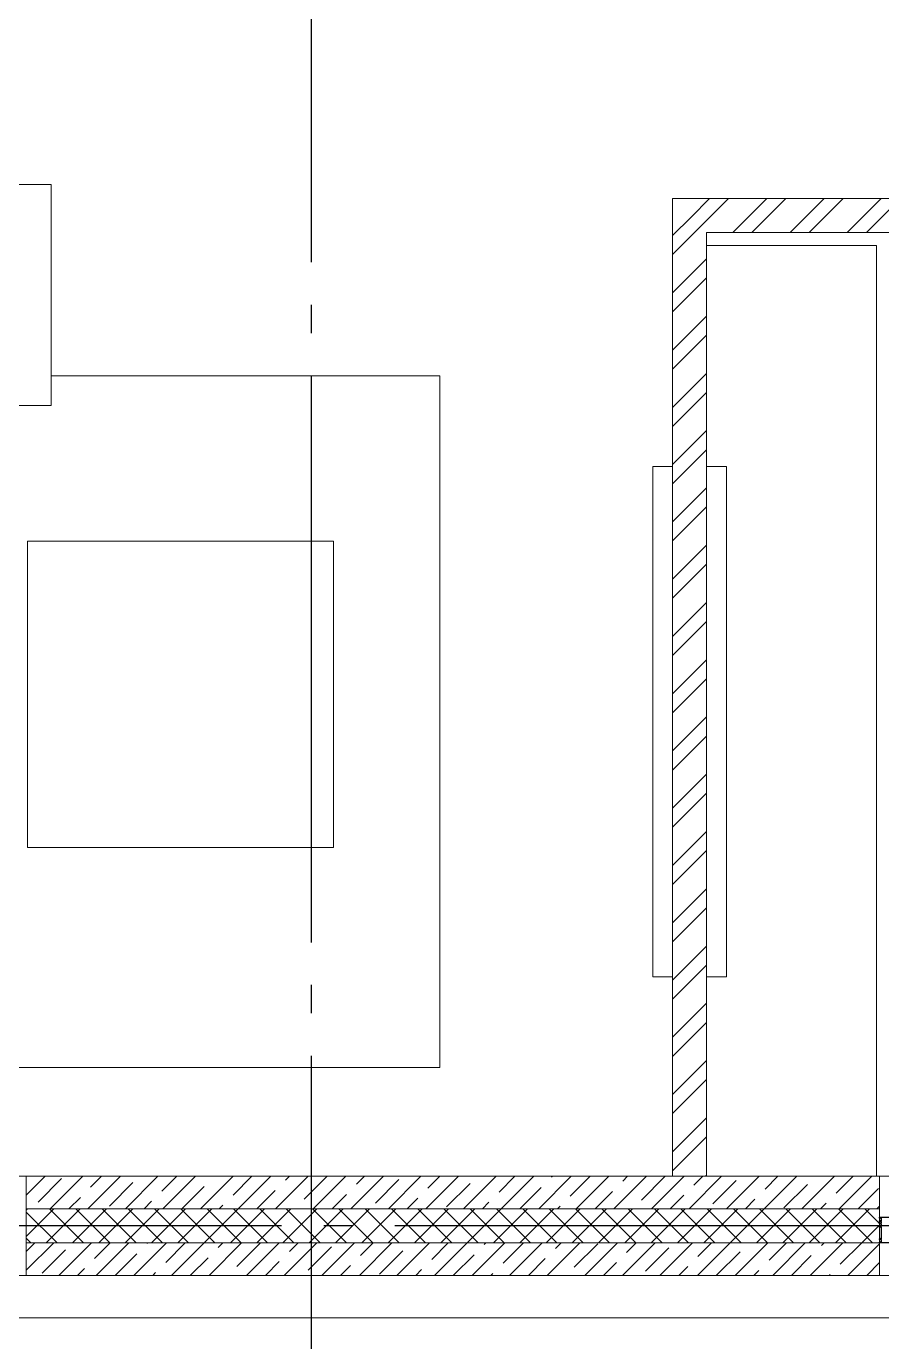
# Model space of a CAD drawing. Header units: millimetres. Extents: x 53645 to 137188, y 78097 to 135533.
# Drawn here: x 116672 to 119690, y 122413 to 127054 of the extents above; entities that cross this region are included whole.
import ezdxf

# ---------------------------------------------------------------- set-up
doc = ezdxf.new("R2010")
doc.units = ezdxf.units.MM
doc.linetypes.add('CONTI', pattern=[0])
doc.linetypes.add('GOST2.303 5', pattern=[24, 20, -1.5, 1, -1.5])
doc.layers.add('axis_dim', color=40, linetype='CONTI')
doc.layers.add('PVC', color=7, linetype='Continuous')
for name, color, linetype, lineweight in [('doors_windows', 4, 'Continuous', 5), ('furniture', 36, 'Continuous', 0), ('stair1', 7, 'Continuous', 15), ('Wall2', 5, 'Continuous', 5)]:
    doc.layers.add(name, color=color, linetype=linetype, lineweight=lineweight)

# ---------------------------------------------------------------- blocks, each defined once
blk = doc.blocks.new('fgxhfghgf')
at = {"layer": 'furniture'}
blk.add_lwpolyline([(51303.7, 74339.9), (53103.7, 74339.9), (53103.7, 74409.9), (51303.7, 74409.9), (51303.7, 74339.9)], dxfattribs=at)
blk = doc.blocks.new('*U55')
at = {"layer": 'PVC'}
blk.add_lwpolyline([(1527.8, 0), (1599.4, 0, -0.414214), (1599.9, -0.5), (1599.9, -2.4), (1599.9, -2.7), (1598.4, -4.2), (1597.9, -4.2, -0.414214), (1597.4, -3.7), (1597.4, -3.3, -0.198912), (1597.5, -3.2), (1598.2, -2.5, 0.700208), (1597.9, -2), (1593.7, -2.4, 0.388879), (1593.2, -2.9), (1593.2, -11.5, 0.388879), (1593.7, -12), (1597.6, -12.3, 0.700208), (1597.9, -11.8), (1597.5, -11.4, -0.198912), (1597.4, -11.3), (1597.4, -10.9, -0.414214), (1597.9, -10.4), (1598.4, -10.4), (1599.9, -11.9), (1599.9, -14.4), (1598.4, -15.9), (1597.9, -15.9, -0.414214), (1597.4, -15.4), (1597.4, -15, -0.198912), (1597.5, -14.9), (1597.9, -14.5, 0.700208), (1597.6, -14), (1593.7, -14.3, 0.388879), (1593.2, -14.8), (1593.2, -55.2, 0.388879), (1593.7, -55.7), (1597.6, -56, 0.700208), (1597.9, -55.5), (1597.5, -55.1, -0.198912), (1597.4, -55), (1597.4, -54.6, -0.414214), (1597.9, -54.1), (1598.4, -54.1), (1599.9, -55.6), (1599.9, -58.1), (1598.4, -59.6), (1597.9, -59.6, -0.414214), (1597.4, -59.1), (1597.4, -58.7, -0.198912), (1597.5, -58.6), (1597.9, -58.2, 0.700208), (1597.6, -57.7), (1593.7, -58, 0.388879), (1593.2, -58.5), (1593.2, -67.1, 0.388879), (1593.7, -67.6), (1597.9, -68, 0.700208), (1598.2, -67.5), (1597.5, -66.8, -0.198912), (1597.4, -66.7), (1597.4, -66.3, -0.414214), (1597.9, -65.8), (1598.4, -65.8), (1599.9, -67.3), (1599.9, -67.6), (1599.9, -69.5, -0.414214), (1599.4, -70), (1593.7, -70, 0.414214), (1593.2, -70.5), (1593.2, -74.9, 0.414214), (1593.7, -75.4), (1599.4, -75.4, -0.414214), (1599.9, -75.9), (1599.9, -78.1), (1598.4, -79.6), (1597.9, -79.6, -0.414214), (1597.4, -79.1), (1597.4, -78.7, -0.198912), (1597.5, -78.6), (1598.2, -77.9, 0.700208), (1597.9, -77.4), (1593.7, -77.8, 0.388879), (1593.2, -78.3), (1593.2, -87.1, 0.388879), (1593.7, -87.6), (1597.9, -88, 0.700208), (1598.2, -87.5), (1597.5, -86.8, -0.198912), (1597.4, -86.7), (1597.4, -86.3, -0.414214), (1597.9, -85.8), (1598.4, -85.8), (1599.9, -87.3), (1599.9, -87.6), (1599.9, -89.5, -0.414214), (1599.4, -90), (1554.7, -90)], format="xyb", dxfattribs=at)

msp = doc.modelspace()

# ---------------------------------------------------------------- linework, layer by layer
at = {"layer": 'axis_dim', "linetype": 'GOST2.303 5', "lineweight": 25, "ltscale": 100}
for points in [[(117677.3, 128221.4), (117677.3, 122821.4)], [(127172.5, 122821.4), (108766.3, 122821.4)], [(117677.3, 122821.4), (117677.3, 120177.4)]]:
    msp.add_lwpolyline(points, dxfattribs=at)
at = {"layer": 'doors_windows', "lineweight": 20, "ltscale": 50}
for points in [[(114672.3, 122996.4), (116672.4, 122996.4), (116672.4, 122646.4), (114672.3, 122646.4)], [(119682.4, 122996.4), (121282.3, 122996.4), (121282.3, 122646.4), (119682.4, 122646.4)]]:
    msp.add_lwpolyline(points, close=True, dxfattribs=at)
at = {"layer": 'furniture'}
for points in [[(115260.3, 125715.7), (115260.3, 126495.7), (116760.3, 126495.7), (116760.3, 125715.7)], [(119072.3, 126279.9), (119672.3, 126279.9), (119672.3, 122996.4), (119072.3, 122996.4)], [(117756.4, 125236.8), (116676.4, 125236.8), (116676.4, 124156.8), (117756.4, 124156.8)]]:
    msp.add_lwpolyline(points, close=True, dxfattribs=at)
msp.add_lwpolyline([(115647.9, 123593.7), (115647.9, 123380.4), (118131.4, 123380.4), (118131.4, 125820.1), (116760.3, 125820.1)], dxfattribs=at)
at = {"layer": 'stair1', "ltscale": 75}
msp.add_lwpolyline([(113102.3, 122646.4), (113102.3, 122496.4), (129852.8, 122496.4), (129852.8, 122646.4)], dxfattribs=at)
at = {"layer": 'Wall2', "ltscale": 100}
for points in [[(118952.3, 122996.4), (118952.3, 126445.9)], [(118952.3, 126445.9), (119868.3, 126445.9)], [(119017.5, 126380.7), (119082.8, 126445.9)], [(119051.2, 126347), (119150.1, 126445.9)], [(119164.8, 126325.9), (119284.8, 126445.9)], [(119232.2, 126325.9), (119352.2, 126445.9)], [(119366.9, 126325.9), (119486.9, 126445.9)], [(119434.2, 126325.9), (119554.2, 126445.9)], [(119568.9, 126325.9), (119688.9, 126445.9)], [(119636.3, 126325.9), (119756.3, 126445.9)], [(118952.3, 126315.4), (119017.5, 126380.7)], [(118952.3, 126248.1), (119051.2, 126347)], [(119072.3, 126325.9), (119072.3, 122996.4)], [(119868.3, 126325.9), (119072.3, 126325.9)], [(118952.3, 126113.4), (119072.3, 126233.4)], [(118952.3, 126046), (119072.3, 126166)], [(118952.3, 125911.3), (119072.3, 126031.3)], [(118952.3, 125844), (119072.3, 125964)], [(118952.3, 125709.2), (119072.3, 125829.2)], [(118952.3, 125641.9), (119072.3, 125761.9)], [(118952.3, 125507.2), (119072.3, 125627.2)], [(118952.3, 125439.8), (119072.3, 125559.8)], [(118952.3, 125305.1), (119072.3, 125425.1)], [(118952.3, 125237.8), (119072.3, 125357.8)], [(118952.3, 125103.1), (119072.3, 125223.1)], [(118952.3, 125035.7), (119072.3, 125155.7)], [(118952.3, 124901), (119072.3, 125021)], [(118952.3, 124833.7), (119072.3, 124953.7)], [(118952.3, 124699), (119072.3, 124819)], [(118952.3, 124631.6), (119072.3, 124751.6)], [(118952.3, 124496.9), (119072.3, 124616.9)], [(118952.3, 124429.6), (119072.3, 124549.6)], [(118952.3, 124294.9), (119072.3, 124414.9)], [(118952.3, 124227.5), (119072.3, 124347.5)], [(118952.3, 124092.8), (119072.3, 124212.8)], [(118952.3, 124025.5), (119072.3, 124145.5)], [(118952.3, 123890.7), (119072.3, 124010.7)], [(118952.3, 123823.4), (119072.3, 123943.4)], [(118952.3, 123688.7), (119072.3, 123808.7)], [(118952.3, 123621.3), (119072.3, 123741.3)], [(118952.3, 123486.6), (119072.3, 123606.6)], [(118952.3, 123419.3), (119072.3, 123539.3)], [(118952.3, 123284.6), (119072.3, 123404.6)], [(118952.3, 123217.2), (119072.3, 123337.2)], [(118952.3, 123082.5), (119072.3, 123202.5)], [(118952.3, 123015.2), (119072.3, 123135.2)], [(116672.4, 122929.7), (116739, 122996.4)], [(116672.4, 122996), (116672.7, 122996.4)], [(119682.4, 122996.4), (116672.4, 122996.4)], [(116672.4, 122996.4), (116672.4, 122881.4)], [(116756.6, 122881.4), (116871.6, 122996.4)], [(116889.2, 122881.4), (117004.2, 122996.4)], [(116899.1, 122957.6), (116937.9, 122996.4)], [(117021.8, 122881.4), (117136.8, 122996.4)], [(117150.3, 122943.7), (117203, 122996.4)], [(117154.3, 122881.4), (117269.3, 122996.4)], [(117286.9, 122881.4), (117401.9, 122996.4)], [(117335.3, 122996), (117335.6, 122996.4)], [(117401.6, 122929.8), (117468.2, 122996.4)], [(117419.5, 122881.4), (117534.5, 122996.4)], [(117552.1, 122881.4), (117667.1, 122996.4)], [(117586.5, 122982.1), (117600.8, 122996.4)], [(117652.8, 122915.8), (117733.4, 122996.4)], [(117684.7, 122881.4), (117799.7, 122996.4)], [(117817.3, 122881.4), (117932.3, 122996.4)], [(117837.8, 122968.2), (117866, 122996.4)], [(117949.8, 122881.4), (118064.8, 122996.4)], [(118082.4, 122881.4), (118197.4, 122996.4)], [(118089, 122954.3), (118131.1, 122996.4)], [(118215, 122881.4), (118330, 122996.4)], [(118340.3, 122940.4), (118396.3, 122996.4)], [(118347.6, 122881.4), (118462.6, 122996.4)], [(118480.2, 122881.4), (118595.2, 122996.4)], [(118525.2, 122992.7), (118528.9, 122996.4)], [(118591.5, 122926.4), (118661.5, 122996.4)], [(118612.7, 122881.4), (118727.7, 122996.4)], [(118745.3, 122881.4), (118860.3, 122996.4)], [(118776.5, 122978.8), (118794, 122996.4)], [(118842.8, 122912.5), (118925.6, 122995.4)], [(118877.9, 122881.4), (118992.9, 122996.4)], [(119072.3, 122996.4), (118952.3, 122996.4)], [(119010.5, 122881.4), (119125.5, 122996.4)], [(119027.7, 122964.9), (119059.2, 122996.4)], [(119068.2, 122996.4), (119072.3, 123000.5)], [(119143.1, 122881.4), (119258.1, 122996.4)], [(119275.7, 122881.4), (119390.7, 122996.4)], [(119279, 122951), (119324.4, 122996.4)], [(119408.2, 122881.4), (119523.2, 122996.4)], [(119530.2, 122937), (119589.5, 122996.4)], [(119540.8, 122881.4), (119655.8, 122996.4)], [(119682.4, 122881.4), (119682.4, 122996.4)], [(116714.1, 122905.2), (116797, 122988.1)], [(116965.4, 122891.3), (117048.3, 122974.2)], [(117220.6, 122881.4), (117299.5, 122960.2)], [(117485.8, 122881.4), (117550.7, 122946.3)], [(117904.1, 122901.9), (117986.9, 122984.8)], [(118155.3, 122888), (118238.2, 122970.9)], [(118413.9, 122881.4), (118489.4, 122956.9)], [(118679, 122881.4), (118740.7, 122943)], [(119094, 122898.6), (119176.9, 122981.5)], [(119345.2, 122884.7), (119428.1, 122967.5)], [(119607.1, 122881.4), (119679.4, 122953.6)], [(116822.9, 122881.4), (116863.3, 122921.8)], [(117088, 122881.4), (117114.5, 122907.9)], [(117751, 122881.4), (117802, 122932.4)], [(118016.1, 122881.4), (118053.2, 122918.5)], [(118281.3, 122881.4), (118304.5, 122904.6)], [(118944.2, 122881.4), (118991.9, 122929.1)], [(119209.4, 122881.4), (119243.2, 122915.2)], [(119474.5, 122881.4), (119494.4, 122901.2)], [(116672.4, 122876.7), (116677, 122881.4)], [(116672.4, 122783.9), (116769.8, 122881.4)], [(119682.4, 122881.4), (116672.4, 122881.4)], [(116672.4, 122881.4), (116672.4, 122761.4)], [(116672.4, 122881.4), (119682.4, 122881.4)], [(116781.1, 122761.4), (116672.4, 122870.1)], [(116742.7, 122761.4), (116862.7, 122881.4)], [(116873.9, 122761.4), (116753.9, 122881.4)], [(116835.5, 122761.4), (116955.5, 122881.4)], [(116966.7, 122761.4), (116846.7, 122881.4)], [(116928.3, 122761.4), (117048.3, 122881.4)], [(117059.5, 122761.4), (116939.5, 122881.4)], [(117021.1, 122761.4), (117141.1, 122881.4)], [(117152.3, 122761.4), (117032.3, 122881.4)], [(117113.9, 122761.4), (117233.9, 122881.4)], [(117245.1, 122761.4), (117125.1, 122881.4)], [(117206.7, 122761.4), (117326.7, 122881.4)], [(117337.9, 122761.4), (117217.9, 122881.4)], [(117299.5, 122761.4), (117419.5, 122881.4)], [(117430.7, 122761.4), (117310.7, 122881.4)], [(117353.2, 122881.4), (117365.8, 122894)], [(117392.3, 122761.4), (117512.3, 122881.4)], [(117523.6, 122761.4), (117403.6, 122881.4)], [(117485.1, 122761.4), (117605.1, 122881.4)], [(117616.4, 122761.4), (117496.4, 122881.4)], [(117577.9, 122761.4), (117697.9, 122881.4)], [(117709.2, 122761.4), (117589.2, 122881.4)], [(117670.7, 122761.4), (117790.7, 122881.4)], [(117802, 122761.4), (117682, 122881.4)], [(117763.5, 122761.4), (117883.5, 122881.4)], [(117894.8, 122761.4), (117774.8, 122881.4)], [(117856.4, 122761.4), (117976.4, 122881.4)], [(117987.6, 122761.4), (117867.6, 122881.4)], [(117949.2, 122761.4), (118069.2, 122881.4)], [(118080.4, 122761.4), (117960.4, 122881.4)], [(118042, 122761.4), (118162, 122881.4)], [(118173.2, 122761.4), (118053.2, 122881.4)], [(118134.8, 122761.4), (118254.8, 122881.4)], [(118266, 122761.4), (118146, 122881.4)], [(118227.6, 122761.4), (118347.6, 122881.4)], [(118358.8, 122761.4), (118238.8, 122881.4)], [(118320.4, 122761.4), (118440.4, 122881.4)], [(118451.6, 122761.4), (118331.6, 122881.4)], [(118413.2, 122761.4), (118533.2, 122881.4)], [(118544.4, 122761.4), (118424.4, 122881.4)], [(118506, 122761.4), (118626, 122881.4)], [(118637.3, 122761.4), (118517.3, 122881.4)], [(118546.5, 122881.4), (118555.7, 122890.6)], [(118598.8, 122761.4), (118718.8, 122881.4)], [(118730.1, 122761.4), (118610.1, 122881.4)], [(118691.6, 122761.4), (118811.6, 122881.4)], [(118822.9, 122761.4), (118702.9, 122881.4)], [(118784.4, 122761.4), (118904.4, 122881.4)], [(118915.7, 122761.4), (118795.7, 122881.4)], [(118877.2, 122761.4), (118997.2, 122881.4)], [(119008.5, 122761.4), (118888.5, 122881.4)], [(118970, 122761.4), (119090, 122881.4)], [(119101.3, 122761.4), (118981.3, 122881.4)], [(119062.9, 122761.4), (119182.9, 122881.4)], [(119194.1, 122761.4), (119074.1, 122881.4)], [(119155.7, 122761.4), (119275.7, 122881.4)], [(119286.9, 122761.4), (119166.9, 122881.4)], [(119248.5, 122761.4), (119368.5, 122881.4)], [(119379.7, 122761.4), (119259.7, 122881.4)], [(119341.3, 122761.4), (119461.3, 122881.4)], [(119472.5, 122761.4), (119352.5, 122881.4)], [(119434.1, 122761.4), (119554.1, 122881.4)], [(119565.3, 122761.4), (119445.3, 122881.4)], [(119526.9, 122761.4), (119646.9, 122881.4)], [(119658.1, 122761.4), (119538.1, 122881.4)], [(119682.4, 122830), (119630.9, 122881.4)], [(119673.4, 122881.4), (119682.4, 122890.3)], [(119682.4, 122761.4), (119682.4, 122881.4)], [(119619.7, 122761.4), (119682.4, 122824)], [(116688.3, 122761.4), (116672.4, 122777.3)], [(116672.4, 122664.6), (116769.2, 122761.4)], [(116672.4, 122730.8), (116702.9, 122761.4)], [(119682.4, 122761.4), (116672.4, 122761.4)], [(116672.4, 122761.4), (116672.4, 122646.4)], [(116672.4, 122761.4), (119682.4, 122761.4)], [(116786.8, 122646.4), (116901.8, 122761.4)], [(116913, 122706.4), (116968, 122761.4)], [(116919.3, 122646.4), (117034.3, 122761.4)], [(117051.9, 122646.4), (117166.9, 122761.4)], [(117098, 122758.7), (117100.6, 122761.4)], [(117164.3, 122692.4), (117233.2, 122761.4)], [(117184.5, 122646.4), (117299.5, 122761.4)], [(117317.1, 122646.4), (117432.1, 122761.4)], [(117349.2, 122744.8), (117365.8, 122761.4)], [(117415.5, 122678.5), (117498.4, 122761.4)], [(117449.7, 122646.4), (117564.7, 122761.4)], [(117582.3, 122646.4), (117697.3, 122761.4)], [(117600.5, 122730.9), (117631, 122761.4)], [(117714.8, 122646.4), (117829.8, 122761.4)], [(117847.4, 122646.4), (117962.4, 122761.4)], [(117851.7, 122717), (117896.1, 122761.4)], [(117980, 122646.4), (118095, 122761.4)], [(118102.9, 122703), (118161.3, 122761.4)], [(118112.6, 122646.4), (118227.6, 122761.4)], [(118245.2, 122646.4), (118360.2, 122761.4)], [(118287.9, 122755.4), (118293.9, 122761.4)], [(118354.2, 122689.1), (118426.5, 122761.4)], [(118377.7, 122646.4), (118492.7, 122761.4)], [(118510.3, 122646.4), (118625.3, 122761.4)], [(118539.1, 122741.5), (118559, 122761.4)], [(118605.4, 122675.2), (118688.3, 122758.1)], [(118642.9, 122646.4), (118757.9, 122761.4)], [(118775.5, 122646.4), (118890.5, 122761.4)], [(118790.4, 122727.6), (118824.2, 122761.4)], [(118908.1, 122646.4), (119023.1, 122761.4)], [(119040.7, 122646.4), (119155.7, 122761.4)], [(119041.6, 122713.6), (119089.4, 122761.4)], [(119173.2, 122646.4), (119288.2, 122761.4)], [(119292.9, 122699.7), (119354.5, 122761.4)], [(119305.8, 122646.4), (119420.8, 122761.4)], [(119438.4, 122646.4), (119553.4, 122761.4)], [(119477.8, 122752.1), (119487.1, 122761.4)], [(119544.1, 122685.8), (119619.7, 122761.4)], [(119571, 122646.4), (119682.4, 122757.7)], [(119682.4, 122646.4), (119682.4, 122761.4)], [(116728.1, 122654), (116810.9, 122736.8)], [(116985.6, 122646.4), (117062.2, 122722.9)], [(117666.8, 122664.6), (117749.6, 122747.5)], [(117918, 122650.7), (118000.9, 122733.5)], [(118178.9, 122646.4), (118252.1, 122719.6)], [(118856.7, 122661.3), (118939.5, 122744.1)], [(119107.9, 122647.4), (119190.8, 122730.2)], [(119372.1, 122646.4), (119442, 122716.3)], [(116853, 122646.4), (116877.2, 122670.6)], [(117250.8, 122646.4), (117313.4, 122709)], [(117516, 122646.4), (117564.7, 122695.1)], [(117781.1, 122646.4), (117815.9, 122681.2)], [(118046.3, 122646.4), (118067.2, 122667.2)], [(118444, 122646.4), (118503.3, 122705.7)], [(118709.2, 122646.4), (118754.6, 122691.8)], [(118974.4, 122646.4), (119005.8, 122677.8)], [(119239.5, 122646.4), (119257.1, 122663.9)], [(119637.3, 122646.4), (119682.4, 122691.5)], [(116672.4, 122646.4), (119682.4, 122646.4)], [(117118.2, 122646.4), (117128.5, 122656.6)], [(118311.5, 122646.4), (118318.4, 122653.3)], [(119504.7, 122646.4), (119508.3, 122650)]]:
    msp.add_lwpolyline(points, dxfattribs=at)

# ---------------------------------------------------------------- block references
at = {"ltscale": 100, "rotation": 180}
msp.add_blockref('*U55', (121282.3, 122761.4), dxfattribs=at)
at = {"layer": 'furniture', "color": 0, "rotation": 270}
msp.add_blockref('fgxhfghgf', (44542.4, 176804), dxfattribs=at)
at = {"layer": 'furniture', "color": 0, "xscale": -1, "rotation": 90}
msp.add_blockref('fgxhfghgf', (193482.2, 176804), dxfattribs=at)

doc.saveas('drawing.dxf')
